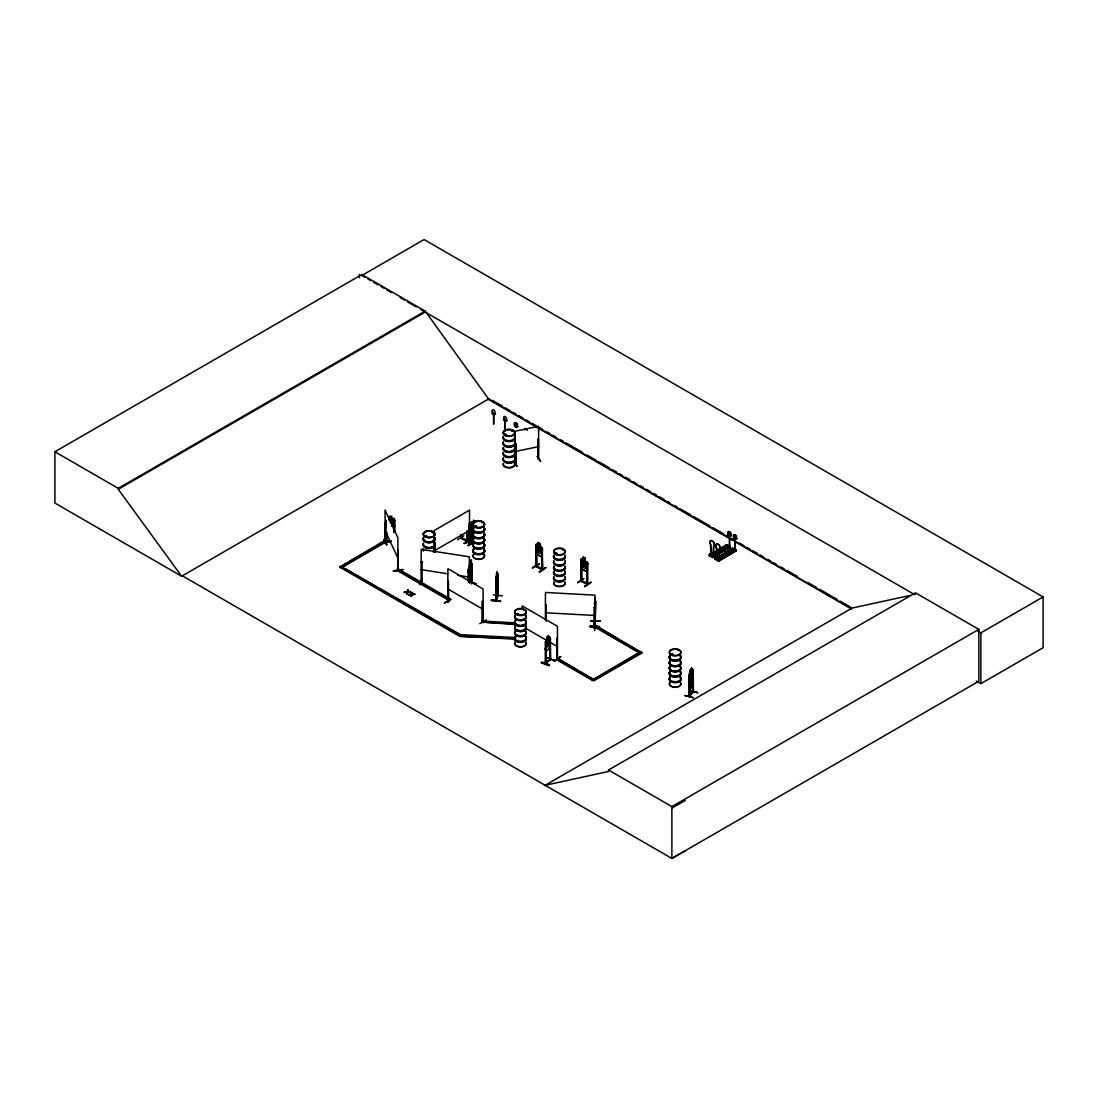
<?xml version="1.0" encoding="UTF-8"?>
<svg xmlns="http://www.w3.org/2000/svg" width="1098" height="1098" viewBox="0 0 1098 1098"><rect width="100%" height="100%" fill="white"/><g stroke="black" fill="none" stroke-linecap="round" stroke-linejoin="round"><path stroke-width="1.5" d="M693.511 691.809L689.352 696.557L689.434 675.668L689.434 696.475M594.828 609.664L595.075 605.122M594.828 604.01L594.828 603.09L594.965 604.422C595.734 591.081 594.265 623.76 595.24 609.184M590.01 626.656C618.998 627.383 570.37 625.668 599.302 627.095M590.038 626.025L599.343 626.436M713.178 555.643L713.645 546.104A3.116 1.812 59.5 0 0 713.769 542.439A3.116 1.812 59.5 0 0 710.626 540.655A3.116 1.812 59.5 0 0 710.626 544.251L711.188 554.504L712.135 553.776L710.886 554.463L711.696 553.365M717.255 557.427L716.555 557.784L719.039 559.019L719.643 549.412A3.116 1.812 59.5 0 0 719.643 545.816A3.116 1.812 59.5 0 0 716.5 544.045A3.116 1.812 59.5 0 0 716.5 547.641L716.994 557.839L717.667 556.755M497.696 580.32L496.008 587.403L497.586 580.307M594.54 604.765L594.526 603.255M500.455 601.512L491.41 599.755L500.551 601.237L491.3 600.455L500.551 601.237M515.786 463.932L515.676 443.427L515.305 463.781M471.303 571.344C471.811 563.85 471.399 574.185 469.45 575.352M476.285 583.971L471.564 582.695M595.185 606.467L594.965 605.561L594.732 609.514L594.745 603.845M493.482 413.713L493.661 424.24L493.839 413.671M505.011 430.745L505.176 420.205L505.355 430.732M729.401 535.467L729.525 545.981L729.745 535.426M734.878 538.61L735.015 549.151L735.248 538.596M711.037 554.627L711.065 554.408M496.406 600.263L496.502 573.691M497.998 595.528L496.145 600.73L496.42 576.203M497.778 595.294L497.463 595.994L497.97 575.187M712.108 553.708L711.23 553.859L711.435 556.343L711.765 553.351L711.806 554.078M495.898 600.208L497.778 595.5L495.761 600.647L495.829 578.77L496.982 575.421M689.475 683.285L688.926 681.323L689.475 683.285L692.701 679.58L693.126 676.601M590.848 621.015L600.181 621.18L590.889 620.686M595.267 621.344L594.471 626.56L595.061 597.861L594.828 600.688M594.526 603.31L595.212 599.577M594.704 607.633L594.869 606.247M595.569 601.484L594.979 626.135M545.445 604.792L546.282 604.833L546.255 621.331M594.142 607.455L594.979 607.496L594.142 607.455L594.018 627.946L595.075 627.809M594.018 627.425L595.075 627.068M545.418 619.656L545.445 592.453L594.979 595.157L595.02 628.029L594.169 627.013M594.649 630.595L595.555 625.16M515.538 639.187L460.282 636.332L460.446 634.658L342.356 567.117M690.93 674.611L692.248 670.988L691.877 677.26L690.958 675.668M690.889 674.748L690.395 673.129L689.915 679.497L691.095 675.709M516.321 624.597L482.846 622.141L483.024 621.097L514.825 622.841M482.846 622.772L483.024 621.729L489.722 622.099M549.714 647.161C551.237 639.585 549.673 651.581 545.843 650.661L545.281 648.685L545.926 650.689M693.291 697.697L684.754 695.528L693.305 697.642M546.173 663.563C542.055 665.58 558.429 652.926 545.432 663.741L545.335 641.959L549.782 637.128L548.575 638.116M469.175 573.458C465.497 574.323 474.212 552.994 470.726 562.588C470.232 555.931 472.236 569.642 469.889 571.66L469.491 570.507M726.135 553.323L727.892 552.884M728.207 553.104L727.178 553.708M541.287 662.698C545.253 660.488 557.606 670.329 541.314 662.629M549.384 665.319L541.534 662.369L549.425 665.347M425.201 536.346L425.983 535.646M425.173 536.14L425.365 536.099M425.983 536.373L425.448 535.755M426.546 536.099L426.12 535.536M432.365 531.926L432.983 532.255L432.132 532.544M474.789 526.422L475.544 525.86M482.132 522.799L482.269 522.236M481.981 522.593L482.447 522.291M506.562 434.698L505.409 434.52M506.109 435.124L505.945 434.328M512.011 431.24L512.944 431.171L512.176 430.855M512.203 431.102L512.67 431.02M517.062 614.221L518.16 613.727M517.913 613.658L516.774 614.002M523.554 610.337L524.391 610.241M524.103 609.884L524.377 610.159M556.055 553.914L555.698 553.996M555.917 553.968C558.141 552.857 555.917 555.012 555.725 553.474M562.588 550.125L563.178 549.604M671.207 654.518L672.978 654.381M671.798 653.845L671.592 654.545M671.537 654.051L672.95 654.518L672.223 654.696M678.097 650.551L678.344 650.304M690.244 681.529L689.64 684.287L690.093 683.683M470.754 559.939L469.491 565.854L469.422 582.969M692.303 675.407L690.34 679.676L689.654 678.468M716.994 557.482C716.637 556.576 718.284 558.086 716.335 557.413M688.83 688.405L688.871 679.429L692.495 674.433M689.215 680.225L688.734 681.666L690.217 679.25L690.175 674.474L691.603 672.909M710.996 554.339L710.502 544.334A3.116 1.812 59.5 0 1 710.502 540.738A3.116 1.812 59.5 0 1 713.645 542.522A3.116 1.812 59.5 0 1 713.645 546.104L713.316 555.561L710.941 553.886M710.42 553.543L712.163 553.927M717.296 557.51L716.28 556.933L716.28 559.156L716.445 556.837L717.996 557.331M385.837 520.452L385.59 543.167L384.959 541.932L385.576 542.357M390.874 541.451L385.59 542.426M496.529 573.829L497.092 571.962L496.42 583.711L496.131 582.571M496.529 574.666L496.872 573.623M497.847 595.967L497.504 573.28L496.118 577.315M497.078 574.597L497.504 573.28M496.42 581.707L496.982 580.087M493.263 594.896L502.431 595.83M541.561 556.919L542.288 548.245L540.257 546.09L540.257 543.592L538.02 542.385L537.018 549.878L538.102 552.5L540.12 553.667L541.204 552.294L540.257 543.592M535.865 551.223L536.51 554.106L541.616 557.029L542.357 554.874M584.012 563.164L586.112 562.025L584.685 564.152L586.195 567.817L584.232 564.441C583.354 567.872 580.705 565.196 583.765 563.631L582.352 560.035L584.067 562.917M587.499 569.478L586.744 571.646L581.46 568.833L580.76 565.978L581.528 568.791L586.757 571.495M393.592 528.303L394.58 525.736M393.688 528.426L394.704 525.791M595.24 621.29L595.651 600.99M407.015 593.977L407.687 591.904L410.501 591.548L407.687 592.33L407.015 593.977L407.029 591.959L406.493 593.675M411.297 596.447L411.97 594.375L414.783 594.018L411.97 594.8L412.066 592.453L411.297 596.447L411.311 594.43M407.125 591.602C400.633 591.836 408.099 593.716 407.797 589.983L408.319 590.71L407.797 589.983M407.125 592.028L407.797 590.408M412.066 592.453L411.407 594.498L408.552 594.869L411.407 594.073M689.64 678.66L690.299 677.041M385.576 542.069L390.792 541.273M408.319 590.285L407.783 591.973L410.501 591.548M412.066 594.457L412.601 592.755M691.713 670.727L691.658 668.064L690.285 669.643L689.654 673.801L689.764 696.146L689.736 695.35M587.718 584.397L580.705 581.034L581.473 558.758L587.581 562.821L587.581 584.658L587.169 583.367M587.691 584.424L580.787 581.034L581.72 581.24L581.624 567.693M422.044 561.819L421.152 561.888L422.044 561.819L422.14 582.146L421.152 582.201L422.03 582.118M422.208 579.373L419.916 584.273M421.81 579.36L419.463 584.575M419.834 584.616L422.277 579.058M421.069 581.473L422.14 581.405L421.261 581.254M468.393 569.189L469.299 569.135L468.393 569.189L468.393 580.609M457.578 539.722L463.864 535.797M468.023 545.747L473.307 542.673M689.434 695.734L689.764 695.487M689.036 695.652L693.195 690.917M692.687 692.138L693.03 669.876L691.754 670.59M386.784 544.361L384.369 539.159M384.355 539.461L386.771 544.663M444.374 603.2L450.935 599.371M532.585 568.009L539.132 564.18M470.507 560.776L470.026 562.629L470.507 561.6M469.971 564.152L469.079 566.719M471.344 582.201L471.564 563.109L471.564 583.436M469.724 567.79L469.724 583.024M471.66 583.944L471.879 563.164M577.603 582.805L583.903 578.852M472.813 528.646L473.513 529.222M447.833 600.579L448.039 600.62M448.574 601.745L447.902 581.048L447.668 601.58L448.574 601.745L447.833 601.32M482.187 621.427L482.489 601.018L482.928 621.852L482.255 621.468L483.161 621.688L483.079 589.022L447.902 568.709L447.709 601.553M542.357 548.204L542.439 570.04L535.783 566.294L536.785 566.513L536.702 552.967M541.781 568.997L542.673 569.176L536.373 565.882M557.098 659.088L556.864 638.295L557.002 658.608M461.544 537.663L461.256 537.155M461.476 534.987L461.778 538.281L461.05 537.114M466.664 540.655L473.018 544.306M471.495 543.139L472.222 544.306L471.495 543.881M594.91 626.546L594.704 602.98M547.01 639.64L546.159 641.218L546.159 663.521M468.928 543.071L469.519 522.497L469.752 543.016C469.985 543.139 468.27 542.234 469.82 542.165M390.202 522.003L392.713 519.327L390.847 522.497L392.823 525.05L391.821 525.215M549.837 659.075L550.29 659.102M549.892 659.02L550.62 658.745M549.837 659.816L550.345 639.036L550.688 659.486L549.892 659.706M391.657 526.244L393.125 524.021L393.125 519.354L391.657 518.75L391.725 516.087L388.774 516.554L388.788 519.107M720.398 549.425L721.029 549.137M726.162 553.172L727.164 552.5L728.207 553.31M728.18 553.255L726.176 553.268M432.255 532.297L432.749 532.585M506.137 435.494A5.792 3.349 0 0 1 506.137 429.702A5.792 3.349 0 0 1 514.825 432.598A5.792 3.349 0 0 1 506.137 435.494C503.804 434.712 506.302 434.369 505.409 434.945M506.727 435.11L505.711 434.355M475.214 526.011L475.05 526.779M546.173 662.821L545.418 663.055M386.482 531.775L386.633 542.151M690.299 677.864L691.562 676.382M688.926 686.181C688.652 691.342 693.909 683.34 692.948 681.419M697.546 692.797L689.187 690.354L692.44 686.621M690.381 669.67L691.754 668.092M693.016 691.534L689.009 696.475L688.968 674.584L690.381 672.168M689.42 673.225L692.591 669.492M692.728 692.193L693.154 671.4L693.483 691.864M690.34 677.672L691.616 676.203M689.393 683.258L692.701 679.58M689.16 690.491L697.738 692.632L689.16 690.066M691.534 682.05L691.081 679.607M547.065 637.169L548.602 635.783M545.871 643.071L545.637 663.947L545.692 643.593M550.62 639.146L549.892 639.448M546.859 657.62L554.463 660.392M545.432 663L550.112 659.39M468.86 543.194L469.752 542.961M450.29 599.041L449.013 599.783L397.778 570.205L399.054 569.464L450.29 599.041L449.013 600.414L397.778 570.836L397.901 537.787L385.027 510.035L385.274 543.222L385.563 522.799M506.59 435.22L505.78 435.124M425.255 536.249C426.024 537.636 427.273 534.987 426.148 536.359M475.214 526.271L476.01 526.477M475.695 525.846L476.422 526.573L475.05 526.052M555.561 553.365L556.823 553.474M693.099 692.22L693.016 690.985M471.371 522.36L472.085 521.852M535.865 544.526L535.906 566.362L535.865 544.526L538.102 544.841M581.542 558.717L580.828 559.225M581.007 560.584L580.993 580.856M585.261 558.278L583.079 557.043L583.093 559.706L581.967 559.939L581.967 564.605L583.093 567.199L585.193 568.325L586.305 566.925L586.305 562.258L585.193 560.817L585.261 558.278L583.093 557.208M585.261 560.776L585.33 558.237M586.716 561.558L587.581 562.821M586.881 563.974L587.718 564.166L586.881 563.974L587.21 584.163M581.007 580.156L581.707 580.526L580.993 580.115M581.638 581.199L581.405 561.051M586.812 583.724C592.344 584.411 571.564 576.903 587.032 583.587M590.861 582.187L584.52 586.565L590.902 582.242M584.616 586.565L590.944 582.599M422.016 581.611L421.948 582.365M711.6 554.037L708.992 555.547L709.679 555.972M711.051 553.008L709.267 554.065L710.145 556.206L726.354 546.639M728.18 547.504L711.682 557.057L730.252 546.584L726.917 544.704C720.37 546.282 734.946 550.071 725.119 545.761M712.629 557.427L712.588 555.945L714.386 554.888L712.327 555.794L712.327 556.851L709.514 555.259L711.312 553.145M711.682 557.057L729.621 546.475L730.527 547.284L712.767 557.688L709.267 555.382M732.599 548.575L736.387 550.674L718.71 561.105L718.023 560.735L736.127 550.222L732.778 548.355L714.894 558.992L715.127 557.441L716.912 556.384M716.006 559.596L733.437 548.712L715.292 559.198L716.02 559.582M717.845 560.447L718.49 560.817M735.948 550.441L735.729 550.318M493.084 412.491L491.986 413.136L494.21 414.605L495.294 413.96M503.529 420.012L504.353 419.216L506.851 420.63L504.627 419.161L503.529 420.012L505.753 421.275L506.851 420.63M506.851 420.41L505.753 421.056L503.529 419.697M515.429 425.406C511.654 426.34 520.425 425.324 516.568 427.506L514.344 426.038L517.391 426.82M516.568 427.3L517.652 426.655M728.99 534.246L727.905 534.877L730.129 536.346C733.711 534.136 723.582 534.04 730.211 536.085L731.213 535.495M716.816 557.77L716.5 547.641M733.395 538.267L734.493 537.416L736.717 538.665L735.619 539.516L733.491 537.896L735.619 539.516M735.619 539.31L736.717 538.665M718.737 549.522C728.564 553.831 713.988 550.043 720.535 548.465L723.87 550.606L720.535 548.465M722.127 547.518C731.954 551.841 717.378 548.053 723.925 546.461L727.26 548.616L723.925 546.461M713.398 552.939L726.917 544.704M713.48 553.008L726.917 545.102M725.709 546.282L709.5 555.849L726.121 546.365M709.637 555.917L727.603 545.5M712.327 557.413L730.266 546.831M720.247 559.596L719.986 558.127L718.202 560.241L715.388 558.649L717.172 556.535M729.731 553.735C728.523 556.672 721.743 552.843 726.396 551.841L729.731 553.996L726.396 551.841M733.121 551.731C731.913 554.682 725.133 550.853 729.786 549.851L733.121 551.992L729.786 549.851M736.113 549.974C734.891 552.912 728.125 549.082 732.778 548.08M715.141 558.951L732.778 548.478M715.498 559.294L733.437 548.712M736.346 550.674L718.641 561.064L718.463 559.335L720.247 558.264M717.543 560.433L735.482 549.851M736.127 550.359L718.216 560.831L715.127 558.772L715.58 559.362M550.208 659.857L550.222 637.526L550.29 659.843M434.932 542.467L434.932 552.253M469.093 543.318L469.752 522.621M448.506 601.677L448.492 581.391M536.099 545.857L536.702 546.2M542.357 570.054L542 549.22L542.673 569.917L536.03 566.129M542.604 549.563L541.767 549.357M532.64 567.693L538.83 564.07M532.269 567.899L539.2 563.85M541.698 569.093L536.771 566.019M539.283 571.893L545.871 567.666L539.653 572.085M539.365 571.893L545.843 567.652M482.859 621.07L482.928 621.111M479.757 623.691L486.414 619.862M556.864 657.867L557.537 658.251L556.796 657.839M554.147 660.982L560.735 656.755L554.504 661.147M554.229 660.982L560.707 656.728M182.433 575.86L181.719 576.285L54.9 503.062L54.9 451.758L361.846 274.541L425.214 311.118L488.583 399.013L851.389 608.484M361.846 274.541L361.846 275.488L424.089 239.556L1043.1 596.941L1043.1 647.724L980.857 683.656L976.41 681.076M54.9 451.758L118.268 488.336L425.214 311.118M685.317 850.785L671.88 858.444L182.35 575.819L181.623 576.23L118.268 489.283L425.214 312.065M181.623 576.23L489.296 398.601M515.689 637.513L460.446 634.658L459.156 636.03L339.79 567.117L383.778 541.094L385.055 541.836L341.08 567.858L385.055 542.467L383.778 541.094M339.79 567.117L374.981 546.804M377.904 545.116L382.31 542.577M471.371 522.25L471.33 544.141L471.303 522.291L473.609 522.73M471.564 523.609L471.879 544.402M475.626 521.399L473.458 520.15L473.54 522.772L472.456 522.977L473.54 530.265M397.778 570.836L399.054 569.464M471.303 528.989L472.044 531.816M434.341 550.771L469.519 530.458M466.677 540.847C471.989 542.014 452.088 533.491 466.911 540.71M466.911 541.245L466.979 531.116M464.234 543.208C476.532 534.863 469.271 543.043 464.276 543.277M474.336 541.794L468.077 545.432M472.154 544.237L471.371 544.114M536.62 543.99L542.357 548.259M536.524 554.092L541.685 556.988M339.79 566.486L459.156 635.399L460.446 634.658M595.541 626.848L639.53 652.871L595.541 627.48L596.832 626.107L641.946 652.967L593.442 680.966L556.974 659.912L556.878 657.826M595.541 627.48L596.832 626.738L618.819 639.448M580.252 671.866L593.442 679.484L558.251 658.539L556.974 659.28L593.442 680.335L641.946 652.322M556.974 659.912L558.251 658.539M593.62 679.374L639.201 653.063M544.443 785.701L852.117 608.059L908.801 595.734M545.157 785.276L608.525 771.496L608.525 770.027L915.471 592.81L978.84 629.387L978.84 681.227L671.88 858.444L671.88 806.605L978.84 629.387M915.471 594.279L914.758 594.704L420.795 309.512M977.92 631.172L980.857 632.873L1043.1 596.941M671.88 808.087L685.317 800.428M538.322 459.005L538.404 438.898M386.372 544.786L383.957 539.585M720.562 549.508L722.306 549.769L720.796 550.235M469.477 542.81L469.519 510.145L434.341 530.458L434.341 550.963M555.698 553.255L556.974 553.255M517.968 614.249L517.913 613.919M672.717 654.751L671.839 654.888M475.105 526.683L476.326 526.779L476.175 526.011M517.831 614.441L516.54 613.906M672.388 654.449L671.262 654.422M537.43 456.452L540.628 461.517L537.224 456.425M538.459 459.239L538.679 426.299L515.278 431.171L515.236 463.836M516.884 466.032L514.248 462.697M515.278 451.484L538.679 446.611M542.041 568.791L542.33 570.013M466.911 540.504L467.419 541.794L467.35 531.597M389.639 541.465L380.526 543.016L389.529 541.589M380.622 543.208L389.639 541.767M397.984 554.504L397.654 570.04L397.984 549.618L398.231 570.342M393.578 570.768C421.646 566.966 374.185 573.719 402.719 570.04M393.578 571.193L402.609 569.738M388.898 520.013L391.657 519.587L391.657 524.24M393.688 520.507L394.58 520.562L393.688 520.507L393.77 532.53M390.874 540.916L385.576 541.328L390.792 540.738M404.27 591.973L410.501 591.973M404.27 592.398L407.029 592.385M412.066 594.032L414.783 594.018M408.552 594.443L414.783 594.443M408.552 594.869L411.311 594.855M466.444 540.834L473.087 544.622M721.317 550.318L722.031 549.288M594.1 627.727L594.238 626.972M594.841 628.015L594.142 627.974M536.208 565.443L536.332 566.637M536.428 566.65L536.469 546.324M448.231 601.1L448.162 601.814M482.804 621.811L482.255 620.809M515.648 463.699L515.676 443.427M461.435 538.377L461.709 534.85M385.796 542.247L385.865 541.506M421.207 581.967L421.344 581.226M595.322 599.494L595.24 621.839M590.848 620.878L600.153 621.043M470.493 635.811L482.214 636.415M490.586 636.84L502.308 637.444M515.538 638.556L460.282 636.332M545.445 612.766L594.979 615.47M499.755 622.648L509.801 623.197M482.846 622.141L516.321 623.966M548.52 638.254L549.343 638.336L548.52 645.748L546.982 647.134L546.159 645.885M497.696 573.623L497.463 595.926M495.816 578.797L496.351 600.139M385.302 542.59L385.329 522.332M421.234 569.67L447.751 573.774M457.688 575.311L469.299 577.109M726.917 553.9L726.135 553.118M421.056 582.187L421.234 549.357L469.299 556.796L469.299 582.187M689.201 690.326L688.775 688.322M587.361 584.616L587.499 562.807M545.363 642.001L547.065 639.667L546.928 637.101L548.657 635.646L548.602 638.281M554.504 660.694L546.639 657.482M717.118 557.619L717.461 559.637L716.445 559.06M672.552 654.23L671.235 654.298M583.614 578.756L577.672 582.489M731.213 535.7L728.715 534.397M736.717 538.885L733.395 537.951L735.715 539.255M504.353 419.326L506.576 420.575M517.652 426.875L515.168 425.557M730.994 549.137L734.329 551.031M728.001 550.908L731.337 552.788M724.611 552.898L727.947 554.792M710.571 555.684L711.6 556.261M450.619 599.261L444.443 602.884M361.846 275.488L364.797 277.19M367.748 278.892L370.699 280.594M373.636 282.296L378.055 284.849M381.006 286.551L383.957 288.252M386.908 289.954L391.327 292.507M400.166 297.613L404.586 300.166M407.536 301.868L416.375 306.96M492.261 400.303L502.623 406.287M505.588 408.003L510.035 410.57M512.986 412.272L515.95 413.987M518.915 415.689L523.362 418.256M526.326 419.971L529.277 421.687M532.242 423.389L536.689 425.955M539.653 427.671L542.604 429.373M547.051 431.939L550.016 433.655M552.98 435.357L555.931 437.073M560.378 439.639L563.343 441.341M566.307 443.057L582.599 452.458M587.032 455.025L595.926 460.158M598.877 461.86L609.253 467.844M612.204 469.56L616.651 472.126M619.615 473.828L622.58 475.544M625.544 477.259L629.978 479.812M632.942 481.528L635.907 483.244M640.34 485.796L643.304 487.512M646.269 489.228L650.716 491.794M653.681 493.496L656.631 495.212M659.596 496.914L664.043 499.48M667.008 501.196L669.958 502.898M674.405 505.464L677.37 507.18M680.335 508.882L690.697 514.866M693.662 516.582L709.953 525.983M712.904 527.699L723.28 533.683M726.231 535.385L729.196 537.1M732.16 538.816L735.125 540.518M739.558 543.085L744.005 545.651M746.969 547.367L749.934 549.069M752.899 550.784L757.332 553.351M760.296 555.053L763.261 556.768M767.694 559.335L770.659 561.037M773.623 562.752L776.588 564.454M781.035 567.021L783.986 568.737M786.95 570.438L797.313 576.436M807.689 582.42L816.569 587.54M819.533 589.255L837.307 599.508M840.258 601.224L850.634 607.208M487.608 398.876L732.75 540.408M735.729 542.124L851.609 609.033M535.838 546.886L542.357 550.62M472.016 521.893L473.54 522.772M467.35 541.753L460.817 537.979L460.886 534.644M621.756 641.136L639.338 651.292M641.946 652.967L640.807 651.498L592.151 680.225M525.215 627.987L547.202 640.683M550.139 642.385L557.468 646.612M447.902 589.022L483.079 609.335M559.719 660.022L564.125 662.561M567.048 664.249L577.315 670.178M400.523 570.946L435.645 591.232M438.582 592.92L448.821 598.835M345.307 568.819L363.026 579.044M365.977 580.76L376.312 586.716M379.263 588.418L389.598 594.389M392.549 596.09L448.629 628.481M451.58 630.183L460.446 635.289M608.525 770.027L671.88 806.605M538.404 459.225L538.294 438.733M557.468 658.882L557.468 626.299L522.277 605.986L522.277 609.376M460.927 538.089L460.817 537.251M717.186 557.482L716.527 557.688M471.193 561.27L471.564 581.734M514.482 462.231L516.856 466.074M514.262 462.656L516.884 466.458M726.67 545.143L730.252 546.584M689.64 683.327L690.299 684.534M689.448 685.523L690.12 686.73L691.369 685.248L692.042 679.346M388.774 516.554L388.898 519.176L393.633 518.297L394.704 519.08L394.58 532.406M385.81 527.095L385.906 520.411M385.027 530.361L397.901 558.1M384.396 539.145L386.825 544.759M473.746 525.599L472.84 523.087L473.54 528.275M688.83 686.168L689.283 688.103M469.203 573.376L469.464 575.228M594.567 608.525L594.704 609.637M495.829 585.44L496.118 587.416M980.857 632.873L980.857 683.656M719.986 558.127L719.986 559.184M714.386 554.888L714.386 556.206M714.125 554.737L714.125 555.794M710.571 553.461L710.42 555.766M692.989 669.958L692.811 683.683M691.616 668.202L692.22 680.252L690.12 684.727L690.12 681.625M691.369 678.578L691.369 683.244M587.101 563.837L586.895 584.369M581.309 580.609L581.267 581.377M556.864 638.295L556.864 658.608M542 549.22L542 569.533M538.171 542.467L538.171 544.965M505.753 421.275L503.625 419.752M496.982 572.085L496.982 584.589M495.033 413.905L494.21 414.605M494.306 414.234L491.986 413.342M482.489 601.018L482.489 621.331M472.154 529.03L472.222 544.306M468.475 569.011L468.475 582.064M467.57 531.459L467.638 541.657L461.119 537.896L461.119 534.506M466.746 531.254L466.746 541.492M435.151 542.59L435.151 552.376M434.561 542.934L434.561 551.1M394.498 520.383L394.498 532.228M386.578 531.954L386.578 542.11M359.362 274.349L359.362 277.712M118.268 488.336L118.268 489.283M716.363 547.724A3.116 1.812 59.5 0 1 716.363 544.128A3.116 1.812 59.5 0 1 719.506 545.898A3.116 1.812 59.5 0 1 719.506 549.494M680.266 661.339A5.902 3.404 0 0 1 675.16 666.445A5.902 3.404 0 0 1 670.054 661.339M680.197 661.682A5.819 3.363 0 0 1 675.16 666.733A5.819 3.363 0 0 1 670.123 661.682M680.17 666.074A5.778 3.335 0 0 1 675.16 671.084A5.778 3.335 0 0 1 670.151 666.074M680.197 666.417A5.819 3.363 0 0 1 675.16 671.454A5.819 3.363 0 0 1 670.123 666.417M680.266 655.739A5.902 3.404 0 0 1 675.16 660.845A5.902 3.404 0 0 1 670.054 655.739M680.184 660.749A5.806 3.349 0 0 1 675.16 665.786A5.806 3.349 0 0 1 670.137 660.749M680.184 656.082A5.806 3.349 0 0 1 675.16 661.12A5.806 3.349 0 0 1 670.137 656.082M680.266 661.051A5.902 3.404 0 0 1 675.16 666.157A5.902 3.404 0 0 1 670.054 661.051M680.266 655.437A5.902 3.404 0 0 1 675.16 660.557A5.902 3.404 0 0 1 670.054 655.437M680.184 655.149A5.806 3.349 0 0 1 675.16 660.173A5.806 3.349 0 0 1 670.137 655.149M680.266 677.315A5.902 3.404 0 0 1 675.16 682.421A5.902 3.404 0 0 1 670.054 677.315M680.197 677.658A5.819 3.363 0 0 1 675.16 682.695A5.819 3.363 0 0 1 670.123 677.658M680.17 682.05A5.778 3.335 0 0 1 675.16 687.06A5.778 3.335 0 0 1 670.151 682.05M680.184 666.911A5.792 3.349 0 0 1 675.16 671.935A5.792 3.349 0 0 1 670.137 666.911M680.197 682.338A5.819 3.363 0 0 1 675.16 687.375A5.819 3.363 0 0 1 670.123 682.338M680.211 666.61A5.833 3.363 0 0 1 675.16 671.66A5.833 3.363 0 0 1 670.109 666.61M680.266 671.702A5.902 3.404 0 0 1 675.16 676.821A5.902 3.404 0 0 1 670.054 671.702M680.184 676.725A5.806 3.349 0 0 1 675.16 681.762A5.806 3.349 0 0 1 670.137 676.725M680.197 672.058A5.819 3.363 0 0 1 675.16 677.095A5.819 3.363 0 0 1 670.123 672.058M680.266 677.027A5.902 3.404 0 0 1 675.16 682.133A5.902 3.404 0 0 1 670.054 677.027M680.266 671.413A5.902 3.404 0 0 1 675.16 676.533A5.902 3.404 0 0 1 670.054 671.413M680.197 671.111A5.819 3.363 0 0 1 675.16 676.162A5.819 3.363 0 0 1 670.123 671.111M565.017 566.129A5.792 3.349 0 0 1 559.417 570.342A5.792 3.349 0 0 1 553.831 566.129M565.031 556.137A5.806 3.349 0 0 1 559.417 560.364A5.806 3.349 0 0 1 553.817 556.137M565.045 555.204A5.819 3.363 0 0 1 559.417 559.431A5.819 3.363 0 0 1 553.804 555.204M565.031 561.751A5.806 3.349 0 0 1 559.417 565.964A5.806 3.349 0 0 1 553.817 561.751M565.127 561.407A5.902 3.404 0 0 1 559.417 565.69A5.902 3.404 0 0 1 553.721 561.407M565.127 561.119A5.902 3.404 0 0 1 559.417 565.401A5.902 3.404 0 0 1 553.721 561.119M565.031 560.804A5.806 3.349 0 0 1 559.417 565.031A5.806 3.349 0 0 1 553.817 560.804M565.127 555.808A5.902 3.404 0 0 1 559.417 560.09A5.902 3.404 0 0 1 553.721 555.808M565.127 555.519A5.902 3.404 0 0 1 559.417 559.802A5.902 3.404 0 0 1 553.721 555.519M565.058 566.486A5.833 3.363 0 0 1 559.417 570.727A5.833 3.363 0 0 1 553.79 566.486M565.017 566.952A5.792 3.349 0 0 1 559.417 571.166A5.792 3.349 0 0 1 553.831 566.952M565.017 582.105A5.792 3.349 0 0 1 559.417 586.318A5.792 3.349 0 0 1 553.831 582.105M565.058 566.664A5.833 3.363 0 0 1 559.417 570.905A5.833 3.363 0 0 1 553.79 566.664M565.031 572.113A5.806 3.349 0 0 1 559.417 576.34A5.806 3.349 0 0 1 553.817 572.113M565.045 571.18A5.819 3.363 0 0 1 559.417 575.407A5.819 3.363 0 0 1 553.804 571.18M565.031 577.726A5.806 3.349 0 0 1 559.417 581.94A5.806 3.349 0 0 1 553.817 577.726M565.127 577.383A5.902 3.404 0 0 1 559.417 581.666A5.902 3.404 0 0 1 553.721 577.383M565.127 577.095A5.902 3.404 0 0 1 559.417 581.377A5.902 3.404 0 0 1 553.721 577.095M565.031 576.779A5.806 3.349 0 0 1 559.417 581.007A5.806 3.349 0 0 1 553.817 576.779M565.127 571.784A5.902 3.404 0 0 1 559.417 576.066A5.902 3.404 0 0 1 553.721 571.784M565.127 571.495A5.902 3.404 0 0 1 559.417 575.777A5.902 3.404 0 0 1 553.721 571.495M565.045 582.393A5.819 3.363 0 0 1 559.417 586.634A5.819 3.363 0 0 1 553.804 582.393M525.571 620.946A5.902 3.404 0 0 1 520.466 626.066A5.902 3.404 0 0 1 515.346 620.946M525.503 621.303A5.819 3.363 0 0 1 520.466 626.34A5.819 3.363 0 0 1 515.429 621.303M525.489 625.682A5.806 3.349 0 0 1 520.466 630.705A5.806 3.349 0 0 1 515.429 625.682M525.517 625.805A5.833 3.363 0 0 1 520.466 630.856A5.833 3.363 0 0 1 515.415 625.805M525.503 626.052A5.819 3.363 0 0 1 520.466 631.089A5.819 3.363 0 0 1 515.429 626.052M525.571 615.347A5.902 3.404 0 0 1 520.466 620.452A5.902 3.404 0 0 1 515.346 615.347M525.503 620.356A5.819 3.363 0 0 1 520.466 625.393A5.819 3.363 0 0 1 515.429 620.356M525.503 615.69A5.819 3.363 0 0 1 520.466 620.741A5.819 3.363 0 0 1 515.429 615.69M525.571 620.658A5.902 3.404 0 0 1 520.466 625.778A5.902 3.404 0 0 1 515.346 620.658M525.571 615.058A5.902 3.404 0 0 1 520.466 620.164A5.902 3.404 0 0 1 515.346 615.058M525.503 614.756A5.819 3.363 0 0 1 520.466 619.794A5.819 3.363 0 0 1 515.429 614.756M525.571 636.922A5.902 3.404 0 0 1 520.466 642.042A5.902 3.404 0 0 1 515.346 636.922M525.503 637.279A5.819 3.363 0 0 1 520.466 642.316A5.819 3.363 0 0 1 515.429 637.279M525.475 641.671A5.792 3.349 0 0 1 520.466 646.681A5.792 3.349 0 0 1 515.442 641.671M525.503 641.987A5.819 3.363 0 0 1 520.466 647.024A5.819 3.363 0 0 1 515.429 641.987M525.571 631.323A5.902 3.404 0 0 1 520.466 636.428A5.902 3.404 0 0 1 515.346 631.323M525.503 636.332A5.819 3.363 0 0 1 520.466 641.369A5.819 3.363 0 0 1 515.429 636.332M525.503 631.666A5.819 3.363 0 0 1 520.466 636.716A5.819 3.363 0 0 1 515.429 631.666M525.571 636.634A5.902 3.404 0 0 1 520.466 641.754A5.902 3.404 0 0 1 515.346 636.634M525.571 631.034A5.902 3.404 0 0 1 520.466 636.14A5.902 3.404 0 0 1 515.346 631.034M525.503 630.732A5.819 3.363 0 0 1 520.466 635.769A5.819 3.363 0 0 1 515.429 630.732M483.889 533.381A5.902 3.404 0 0 1 478.769 538.487A5.902 3.404 0 0 1 473.663 533.381M483.806 533.724A5.806 3.349 0 0 1 478.769 538.761A5.806 3.349 0 0 1 473.746 533.724M483.82 538.638A5.833 3.363 0 0 1 478.769 543.688A5.833 3.363 0 0 1 473.732 538.638M483.889 527.767A5.902 3.404 0 0 1 478.769 532.873A5.902 3.404 0 0 1 473.663 527.767M483.806 532.791A5.806 3.349 0 0 1 478.769 537.814A5.806 3.349 0 0 1 473.746 532.791M483.82 528.124A5.819 3.363 0 0 1 478.769 533.161A5.819 3.363 0 0 1 473.732 528.124M483.889 533.093A5.902 3.404 0 0 1 478.769 538.198A5.902 3.404 0 0 1 473.663 533.093M483.889 527.479A5.902 3.404 0 0 1 478.769 532.585A5.902 3.404 0 0 1 473.663 527.479M483.806 527.177A5.806 3.349 0 0 1 478.769 532.214A5.806 3.349 0 0 1 473.746 527.177M483.889 549.357A5.902 3.404 0 0 1 478.769 554.463A5.902 3.404 0 0 1 473.663 549.357M483.806 549.7A5.806 3.349 0 0 1 478.769 554.737A5.806 3.349 0 0 1 473.746 549.7M483.82 554.202A5.833 3.363 0 0 1 478.769 559.253A5.833 3.363 0 0 1 473.732 554.202M483.793 538.926A5.792 3.349 0 0 1 478.769 543.949A5.792 3.349 0 0 1 473.76 538.926M483.82 554.38A5.819 3.363 0 0 1 478.769 559.417A5.819 3.363 0 0 1 473.732 554.38M483.889 543.743A5.902 3.404 0 0 1 478.769 548.849A5.902 3.404 0 0 1 473.663 543.743M483.806 548.767A5.806 3.349 0 0 1 478.769 553.79A5.806 3.349 0 0 1 473.746 548.767M483.82 544.1A5.819 3.363 0 0 1 478.769 549.137A5.819 3.363 0 0 1 473.732 544.1M483.889 549.069A5.902 3.404 0 0 1 478.769 554.174A5.902 3.404 0 0 1 473.663 549.069M483.889 543.455A5.902 3.404 0 0 1 478.769 548.561A5.902 3.404 0 0 1 473.663 543.455M483.806 543.153A5.806 3.349 0 0 1 478.769 548.19A5.806 3.349 0 0 1 473.746 543.153M524.72 429.785A2.072 1.208 59.5 0 1 525.626 428.742A2.072 1.208 59.5 0 1 527.246 430.018M524.844 429.702A2.072 1.208 59.5 0 1 525.764 428.659A2.072 1.208 59.5 0 1 527.383 429.936M514.619 447.353A5.778 3.335 0 0 1 509.033 451.553A5.778 3.335 0 0 1 503.447 447.353M514.646 437.361A5.819 3.363 0 0 1 509.033 441.602A5.819 3.363 0 0 1 503.406 437.361M514.646 436.428A5.806 3.349 0 0 1 509.033 440.655A5.806 3.349 0 0 1 503.419 436.428M514.646 442.974A5.806 3.349 0 0 1 509.033 447.188A5.806 3.349 0 0 1 503.419 442.974M514.729 442.631A5.902 3.404 0 0 1 509.033 446.927A5.902 3.404 0 0 1 503.337 442.631M514.729 442.343A5.902 3.404 0 0 1 509.033 446.639A5.902 3.404 0 0 1 503.337 442.343M514.646 442.027A5.819 3.363 0 0 1 509.033 446.268A5.819 3.363 0 0 1 503.406 442.027M514.729 437.031A5.902 3.404 0 0 1 509.033 441.314A5.902 3.404 0 0 1 503.337 437.031M514.729 436.743A5.902 3.404 0 0 1 509.033 441.025A5.902 3.404 0 0 1 503.337 436.743M514.646 447.682A5.806 3.349 0 0 1 509.033 451.896A5.806 3.349 0 0 1 503.419 447.682M514.633 448.176A5.792 3.349 0 0 1 509.033 452.39A5.792 3.349 0 0 1 503.433 448.176M514.633 463.342A5.792 3.349 0 0 1 509.033 467.542A5.792 3.349 0 0 1 503.433 463.342M514.66 447.902A5.833 3.363 0 0 1 509.033 452.143A5.833 3.363 0 0 1 503.406 447.902M514.646 453.337A5.819 3.363 0 0 1 509.033 457.578A5.819 3.363 0 0 1 503.406 453.337M514.646 452.403A5.806 3.349 0 0 1 509.033 456.631A5.806 3.349 0 0 1 503.419 452.403M514.646 458.95A5.806 3.349 0 0 1 509.033 463.164A5.806 3.349 0 0 1 503.419 458.95M514.729 458.607A5.902 3.404 0 0 1 509.033 462.903A5.902 3.404 0 0 1 503.337 458.607M514.729 458.319A5.902 3.404 0 0 1 509.033 462.615A5.902 3.404 0 0 1 503.337 458.319M514.646 458.003A5.819 3.363 0 0 1 509.033 462.244A5.819 3.363 0 0 1 503.406 458.003M514.729 453.007A5.902 3.404 0 0 1 509.033 457.29A5.902 3.404 0 0 1 503.337 453.007M514.729 452.719A5.902 3.404 0 0 1 509.033 457.001A5.902 3.404 0 0 1 503.337 452.719M514.646 463.658A5.806 3.349 0 0 1 509.033 467.872A5.806 3.349 0 0 1 503.419 463.658M434.108 536.853A5.819 3.363 0 0 1 429.826 541.863A5.819 3.363 0 0 1 423.444 537.663M434.108 543.4A5.819 3.363 0 0 1 429.826 548.41A5.819 3.363 0 0 1 423.444 544.21M434.177 543.043A5.902 3.404 0 0 1 429.84 548.135A5.902 3.404 0 0 1 423.361 543.867M434.177 542.755A5.902 3.404 0 0 1 429.84 547.847A5.902 3.404 0 0 1 423.361 543.579M434.177 537.444A5.902 3.404 0 0 1 429.84 542.522A5.902 3.404 0 0 1 423.361 538.267M434.177 537.155A5.902 3.404 0 0 1 429.84 542.234A5.902 3.404 0 0 1 423.361 537.979M434.094 537.8A5.806 3.349 0 0 1 429.826 542.796A5.806 3.349 0 0 1 423.457 538.61M434.094 542.467A5.806 3.349 0 0 1 429.826 547.463A5.806 3.349 0 0 1 423.457 543.277M434.108 548.08A5.819 3.363 0 0 1 434.108 551.443M423.444 550.62A5.819 3.363 0 0 1 423.444 548.89M434.081 547.792A5.778 3.335 0 0 1 433.161 551.814M423.485 550.318A5.778 3.335 0 0 1 423.485 548.588M434.122 548.3A5.833 3.363 0 0 1 434.122 551.676M423.43 550.867A5.833 3.363 0 0 1 423.43 549.124M434.081 548.602A5.792 3.349 0 0 1 434.081 551.951M469.738 565.635L469.711 571.523L470.397 567.625C471.522 573.787 471.083 555.08 470.411 566.486L469.738 565.635M546.488 641.054L547.531 642.989L546.433 646.942L547.861 643.222L548.753 644.828L549.288 644.361L548.218 642.357L549.247 638.569L547.888 642.083L547.024 640.601L546.488 641.054M470.63 563.398L469.889 569.656L470.63 563.398M476.381 583.779L471.756 582.969L476.381 583.807M691.328 673.733L690.532 675.517L691.328 673.733M691.562 681.048L690.299 682.531L690.34 673.005L691.616 671.537L691.562 681.048M691.383 668.888L690.56 670.658L691.383 668.888M548.245 636.415L547.257 638.144L548.245 636.415M548.52 639.077L546.982 640.477L546.982 645.13L548.52 643.744L548.52 639.077M470.877 539.749L464.289 543.592L470.891 539.791M391.163 516.746L389.392 517.021L389.392 517.844L391.163 517.57L391.163 516.746M584.809 558.539L583.463 557.825L584.809 559.376L584.809 558.539M585.193 561.654L583.093 560.529L583.093 565.196L585.193 566.321L585.193 561.654M539.763 543.881L538.459 543.126L539.763 544.718L539.763 543.881M540.12 546.996L538.102 545.83L538.102 550.496L540.12 551.663L540.12 546.996M475.187 521.646L473.897 520.891L475.187 522.483L475.187 521.646M733.464 536.291A2.072 1.208 59.5 0 0 735.948 538.445A2.072 1.208 59.5 0 0 735.413 535.151A2.072 1.208 59.5 0 0 733.601 536.208A2.072 1.208 59.5 0 0 736.085 538.363A2.072 1.208 59.5 0 0 735.276 535.234A2.072 1.208 59.5 0 0 733.464 536.291M727.974 533.106A2.072 1.208 59.5 0 0 730.445 535.275A2.072 1.208 59.5 0 0 729.923 531.981A2.072 1.208 59.5 0 0 728.111 533.038A2.072 1.208 59.5 0 0 730.582 535.193A2.072 1.208 59.5 0 0 729.786 532.063A2.072 1.208 59.5 0 0 727.974 533.106M672.25 655.026A5.819 3.363 0 0 0 680.98 652.116A5.819 3.363 0 0 0 672.25 649.206A5.819 3.363 0 0 0 672.25 655.026M672.264 655.492A5.792 3.349 0 0 0 680.952 652.596A5.792 3.349 0 0 0 672.264 649.687A5.792 3.349 0 0 0 672.264 655.492M556.508 554.298A5.833 3.363 0 0 0 565.25 551.388A5.833 3.363 0 0 0 556.508 548.465A5.833 3.363 0 0 0 556.508 554.298M556.521 554.751A5.792 3.349 0 0 0 565.223 551.855A5.792 3.349 0 0 0 556.521 548.959A5.792 3.349 0 0 0 556.521 554.751M517.556 614.66A5.819 3.363 0 0 0 526.285 611.751A5.819 3.363 0 0 0 517.556 608.841A5.819 3.363 0 0 0 517.556 614.66M517.57 615.113A5.792 3.349 0 0 0 526.258 612.217A5.792 3.349 0 0 0 517.57 609.321A5.792 3.349 0 0 0 517.57 615.113M520.466 631.528A5.778 3.335 0 0 0 525.475 626.519A5.792 3.349 0 0 1 520.466 631.542A5.792 3.349 0 0 1 515.442 626.519A5.778 3.335 0 0 0 520.466 631.528M475.859 527.067A5.819 3.363 0 0 0 484.602 524.158A5.819 3.363 0 0 0 475.859 521.248A5.819 3.363 0 0 0 475.859 527.067M475.859 527.26A5.833 3.363 0 0 0 484.602 524.35A5.833 3.363 0 0 0 475.859 521.44A5.833 3.363 0 0 0 475.859 527.26M478.769 543.139A5.792 3.349 0 0 0 483.793 538.116A5.833 3.363 0 0 1 478.769 543.277A5.833 3.363 0 0 1 473.732 538.226A5.792 3.349 0 0 0 478.769 543.139M475.873 527.52A5.792 3.349 0 0 0 484.575 524.624A5.792 3.349 0 0 0 475.873 521.728A5.792 3.349 0 0 0 475.873 527.52M514.413 424.281A2.072 1.208 59.5 0 0 516.897 426.436A2.072 1.208 59.5 0 0 516.225 423.224A2.072 1.208 59.5 0 0 514.413 424.281M514.55 424.199A2.072 1.208 59.5 0 0 517.021 426.353A2.072 1.208 59.5 0 0 516.362 423.142A2.072 1.208 59.5 0 0 514.55 424.199M503.735 417.954A2.072 1.208 59.5 0 0 506.219 420.109A2.072 1.208 59.5 0 0 505.547 416.911A2.072 1.208 59.5 0 0 503.735 417.954M492.192 411.283A2.072 1.208 59.5 0 0 494.676 413.452A2.072 1.208 59.5 0 0 494.004 410.24A2.072 1.208 59.5 0 0 492.192 411.283M506.137 435.961A5.792 3.349 0 0 0 514.825 433.065A5.792 3.349 0 0 0 506.137 430.169A5.792 3.349 0 0 0 506.137 435.961M506.109 435.714A5.833 3.363 0 0 0 514.866 432.79A5.833 3.363 0 0 0 506.109 429.881A5.833 3.363 0 0 0 506.109 435.714M426.148 536.922A5.833 3.363 0 0 0 434.89 534.012A5.833 3.363 0 0 0 426.148 531.103A5.833 3.363 0 0 0 426.148 536.922M426.175 537.197A5.792 3.349 0 0 0 434.863 534.301A5.792 3.349 0 0 0 426.175 531.405A5.792 3.349 0 0 0 426.175 537.197M424.967 536.689A5.792 3.349 0 0 0 434.657 535.193A5.792 3.349 0 0 0 427.561 531.089A5.792 3.349 0 0 0 424.967 536.689"/></g></svg>
